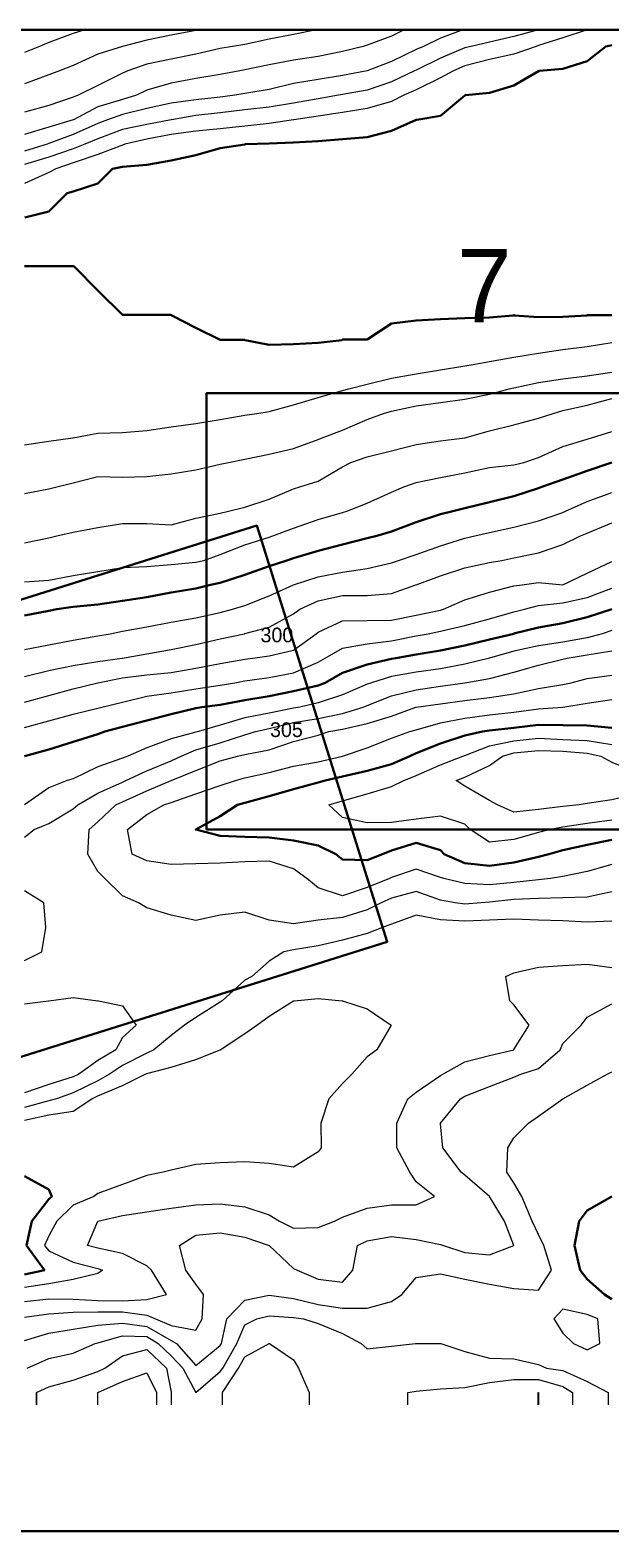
# Model space of a CAD drawing. Header units: inches. Extents: x 323 to 5487, y 274 to 1474.
# Drawn here: x 2577 to 2972, y 274 to 1296 of the extents above; entities that cross this region are included whole.
import ezdxf

# ---------------------------------------------------------------- set-up
doc = ezdxf.new("R2010")
doc.units = ezdxf.units.IN
doc.header["$MEASUREMENT"] = 0
doc.layers.add('N47E008', color=7, linetype='Continuous', lineweight=0, true_color=0x8b00a3)
doc.layers.add('Rahmen', color=7, linetype='Continuous')
doc.styles.get("Standard").update_dxf_attribs({"font": 'txt.shx', "height": 5})

msp = doc.modelspace()

# ---------------------------------------------------------------- linework, layer by layer
at = {"lineweight": 30}
for points in [[(410.2, 274.1), (5471.7, 274.1), (5487.2, 1296.3), (425.7, 1296.3)], [(2697, 751.9), (3117, 751.9), (3117, 1048.9), (2697, 1048.9)], [(2419.5, 549.6), (2820.2, 675.4), (2731.3, 958.8), (2330.6, 832.9)]]:
    msp.add_lwpolyline(points, close=True, dxfattribs=at)
at = {"layer": 'N47E008'}
for points in [[(2614.3, 1296.3), (2606.4, 1293.9), (2589.8, 1287.8), (2583.5, 1285.1), (2573.1, 1281)], [(2690.6, 1296.3), (2689.8, 1296), (2673.1, 1292.8), (2656.4, 1289.3), (2639.8, 1285.1), (2639.8, 1285.1), (2623.1, 1279.9), (2606.4, 1272.2), (2596.9, 1268.5), (2589.8, 1265.7), (2573.1, 1259.7)], [(2771.9, 1296.3), (2756.4, 1293.1), (2739.8, 1290), (2723.1, 1286.5), (2714.8, 1285.1), (2706.4, 1283.7), (2689.8, 1279.8), (2673.1, 1276.5), (2656.4, 1273), (2643.5, 1268.5), (2639.8, 1266.8), (2623.1, 1258.5), (2609.8, 1251.8), (2606.4, 1250.6), (2589.8, 1244.9), (2573.1, 1240.2)], [(2956.4, 1296.3), (2939.8, 1291), (2923.1, 1285.6), (2921.6, 1285.1), (2906.4, 1279.9), (2889.8, 1276.1), (2873.1, 1271.9), (2865.3, 1268.5), (2856.4, 1263.7), (2839.8, 1255.6), (2831.4, 1251.8), (2823.1, 1247.6), (2806.4, 1242.7), (2789.8, 1240), (2773.1, 1237.5), (2756.5, 1235.1), (2756.4, 1235.1), (2739.8, 1232.5), (2723.1, 1230.7), (2706.4, 1229), (2689.8, 1227.4), (2673.1, 1225.2), (2656.4, 1222), (2641.4, 1218.5), (2639.8, 1217.9), (2623.1, 1211.5), (2606.4, 1205.7), (2594.5, 1201.8), (2589.8, 1199.2), (2573.1, 1191.7)], [(2923.1, 1296.3), (2906.4, 1291.9), (2889.8, 1288), (2877.3, 1285.1), (2873.1, 1284.2), (2856.4, 1277.1), (2839.8, 1269), (2838.7, 1268.5), (2823.1, 1260.9), (2806.4, 1255.4), (2789.8, 1252.3), (2787, 1251.8), (2773.1, 1249.4), (2756.4, 1246.4), (2739.8, 1243.7), (2723.1, 1242), (2706.4, 1239.8), (2689.8, 1238.1), (2673.2, 1235.1), (2673.1, 1235.1), (2656.4, 1232), (2639.8, 1228.5), (2623.1, 1222.2), (2614.3, 1218.5), (2606.4, 1215.4), (2589.8, 1209.6), (2573.1, 1204.7)], [(2871.7, 1296.3), (2856.4, 1290.7), (2844.9, 1285.1), (2839.8, 1282.9), (2823.1, 1274.9), (2806.5, 1268.5), (2806.4, 1268.5), (2789.8, 1265.3), (2773.1, 1262.6), (2756.4, 1259.8), (2739.8, 1255.8), (2723.1, 1253.1), (2716.4, 1251.8), (2706.4, 1250.5), (2689.8, 1248.8), (2673.1, 1246.4), (2656.4, 1242.8), (2639.8, 1238.8), (2629.8, 1235.1), (2623.1, 1232.6), (2606.4, 1225.2), (2589.8, 1218.9), (2588.6, 1218.5), (2573.1, 1213.8)], [(2831.6, 1296.3), (2823.1, 1292), (2806.4, 1285.9), (2803.7, 1285.1), (2789.8, 1281.7), (2773.1, 1278.2), (2756.4, 1275.8), (2739.8, 1272.6), (2723.1, 1269.2), (2719.8, 1268.5), (2706.4, 1265.9), (2689.8, 1263.3), (2673.1, 1260.1), (2656.4, 1255.4), (2649.5, 1251.8), (2639.8, 1249), (2623.1, 1243.9), (2606.5, 1235.1), (2606.4, 1235.1), (2589.8, 1230.2), (2573.1, 1225.1)], [(2573.1, 1013.7), (2589.8, 1016.3), (2606.2, 1018.5), (2606.4, 1018.5), (2623.1, 1021.8), (2639.8, 1022.2), (2656.4, 1023.5), (2673.1, 1026), (2689.8, 1028.2), (2706.4, 1031), (2723.1, 1033.9), (2731.4, 1035.1), (2739.8, 1036.5), (2756.4, 1041.1), (2773.1, 1045.9), (2789.8, 1050.7), (2793.9, 1051.8), (2806.4, 1055.1), (2823.1, 1059.1), (2839.8, 1062.2), (2856.4, 1064.8), (2873.1, 1067.5), (2878.7, 1068.5), (2889.8, 1070.6), (2906.4, 1073.4), (2923.1, 1076.3), (2939.8, 1078.7), (2956.4, 1080.8), (2973.1, 1083.4)], [(2573.1, 980.6), (2589.8, 983.8), (2595.3, 985.1), (2606.4, 987.9), (2623.1, 992.1), (2639.8, 991.8), (2656.4, 992.3), (2673.1, 994.1), (2689.8, 996.7), (2706.4, 1000.5), (2712, 1001.8), (2723.1, 1004), (2739.8, 1007.4), (2756.4, 1011.2), (2773.1, 1017.4), (2775.9, 1018.5), (2789.8, 1023.7), (2806.4, 1031), (2817.6, 1035.1), (2823.1, 1036.8), (2839.8, 1040.4), (2856.4, 1042.6), (2873.1, 1044.8), (2889.8, 1048.3), (2903.1, 1051.8), (2906.4, 1052.6), (2923.1, 1056.2), (2939.8, 1058.8), (2956.4, 1060.8), (2973.1, 1063.3)], [(2573.1, 947), (2589.8, 950.5), (2595.3, 951.8), (2606.4, 954.4), (2623.1, 957.4), (2639.8, 960.1), (2656.4, 960.1), (2673.1, 959.4), (2689.8, 963.9), (2706.4, 967.2), (2712, 968.5), (2723.1, 971.3), (2739.8, 976.8), (2756.4, 983.9), (2760.6, 985.1), (2773.1, 989), (2789.8, 998.8), (2795.3, 1001.8), (2806.4, 1005.7), (2823.1, 1009.6), (2839.8, 1014), (2856.4, 1016.4), (2872.9, 1018.5), (2873.1, 1018.5), (2889.8, 1023.2), (2906.4, 1027.4), (2923.1, 1032), (2933.1, 1035.1), (2939.8, 1037.1), (2956.4, 1040.7), (2973.1, 1045.3)], [(2973.1, 709.4), (2956.4, 705.8), (2939.8, 705.3), (2923.1, 704.8), (2906.4, 704.1), (2889.8, 702.3), (2884.2, 701.8), (2873.1, 700.9), (2866.4, 701.8), (2856.4, 703.7), (2839.8, 709.6), (2823.1, 705.1), (2816, 701.8), (2806.4, 697), (2789.8, 691.9), (2773.1, 690), (2756.4, 687.5), (2739.8, 690.1), (2723.1, 695.6), (2706.4, 693.5), (2689.8, 689.9), (2673.1, 693.5), (2656.4, 698.5), (2650.9, 701.8), (2639.8, 706.6), (2627.9, 718.5), (2623.1, 723.2), (2616.2, 735.1), (2617.2, 751.8), (2623.1, 757), (2635.3, 768.5), (2639.8, 770.6), (2656.4, 778.2), (2673.1, 785.1), (2673.1, 785.2), (2689.8, 791.9), (2706.4, 798.5), (2718.3, 801.8), (2723.1, 802.9), (2739.8, 806.1), (2756.4, 811.7), (2773.1, 816.1), (2780.3, 818.5), (2789.8, 820.2), (2806.4, 823.9), (2823.1, 829), (2839.7, 835.1), (2839.8, 835.2), (2856.4, 837.5), (2873.1, 839.6), (2889.8, 841.7), (2906.4, 844.3), (2923.1, 847.8), (2939.8, 850.6), (2945.3, 851.8), (2956.4, 854.6), (2973.1, 856.9)], [(2973.1, 728), (2956.4, 723.2), (2939.8, 719.9), (2931.4, 718.5), (2923.1, 717.5), (2906.4, 715.7), (2889.8, 714.2), (2873.1, 715), (2858.8, 718.5), (2856.4, 719.2), (2839.8, 724.7), (2823.1, 719.2), (2821.6, 718.5), (2806.4, 712.3), (2789.8, 706.6), (2773.1, 712.1), (2765.5, 718.5), (2756.4, 725.1), (2739.8, 730.2), (2723.1, 729.9), (2706.4, 728.8), (2689.8, 728.5), (2673.1, 728), (2656.4, 730.4), (2646.4, 735.1), (2643.3, 751.8), (2656.4, 762), (2668.1, 768.5), (2673.1, 770.3), (2689.8, 776.2), (2706.4, 781.8), (2716.9, 785.1), (2723.1, 787.1), (2739.8, 790.7), (2756.4, 794.9), (2773.1, 797.9), (2789.7, 801.8), (2789.8, 801.8), (2806.4, 807.4), (2823.1, 813.9), (2835.6, 818.5), (2839.8, 819.7), (2856.4, 824.4), (2873.1, 827.7), (2889.8, 830), (2906.4, 831.7), (2923.1, 833.9), (2939.6, 835.1), (2939.8, 835.2), (2956.4, 837.8), (2973.1, 840.3)], [(2973.1, 758.2), (2956.4, 756), (2939.8, 753.5), (2931.4, 751.8), (2923.1, 749.8), (2906.4, 745.1), (2889.8, 743.1), (2876.7, 751.8), (2873.1, 755.4), (2856.4, 760.8), (2839.8, 758.8), (2823.1, 756.5), (2806.4, 756.3), (2789.8, 760.1), (2780.3, 768.5), (2789.8, 771.3), (2806.4, 776.1), (2823.1, 781), (2831.4, 785.1), (2839.8, 788.7), (2856.4, 795.9), (2871.6, 801.8), (2873.1, 802.3), (2889.8, 808.9), (2906.4, 812.3), (2923.1, 813.9), (2939.8, 813.2), (2956.4, 812.4), (2973.1, 809.7)], [(2573.1, 419.8), (2589.8, 422.1), (2606.4, 423.1), (2623.1, 423.4), (2639.8, 423.4), (2656.4, 421), (2662.3, 418.5), (2673.1, 414), (2689.8, 410.8), (2694.1, 418.5), (2695, 435.1), (2689.8, 442.3), (2683.1, 451.8), (2678.7, 468.5), (2689.8, 475.5), (2706.4, 477.2), (2723.1, 474.3), (2739.8, 468.5), (2739.8, 468.5), (2756.4, 452.8), (2758.8, 451.8), (2773.1, 445.6), (2789.8, 443.5), (2796.7, 451.8), (2799.8, 468.5), (2806.4, 471.8), (2823.1, 474.7), (2839.8, 472.5), (2856.4, 469.1), (2858.5, 468.5), (2873.1, 463.8), (2889.8, 462.1), (2906.4, 468.5), (2900.1, 485.1), (2889.8, 501.8), (2889.7, 501.8), (2873.1, 516.4), (2870.5, 518.5), (2858, 535.1), (2856.4, 551.4), (2856.4, 551.8), (2856.4, 551.9), (2870.1, 568.5), (2873.1, 570.3), (2889.8, 576.8), (2906.4, 583.1), (2911.2, 585.1), (2923.1, 589.1), (2937.9, 601.8), (2939.8, 606), (2952.3, 618.5), (2956.4, 624), (2973.1, 633.1)], [(2573.1, 403.8), (2589.8, 408.9), (2606.4, 411.6), (2623.1, 414.2), (2639.8, 415.7), (2656.4, 413.4), (2673.1, 403.8), (2676.7, 401.8), (2689.8, 386.8), (2706.4, 400.4), (2707.3, 401.8), (2711, 418.5), (2723.1, 431.4), (2739.8, 434.6), (2756.4, 432.5), (2773.1, 428.4), (2789.8, 425.9), (2806.4, 425.9), (2823.1, 430.5), (2830.1, 435.1), (2839.8, 446.8), (2856.4, 449.2), (2873.1, 445.7), (2889.8, 442.3), (2906.4, 439.3), (2923.1, 438.2), (2931.9, 451.8), (2926.7, 468.5), (2923.1, 476), (2918.8, 485.1), (2911.7, 501.8), (2906.4, 511.1), (2901.7, 518.5), (2902.3, 535.1), (2906.4, 541.8), (2916.4, 551.8), (2923.1, 556.6), (2939.7, 568.5), (2939.8, 568.5), (2956.4, 577.7), (2969.8, 585.1), (2973.1, 586.8)], [(2575, 385.1), (2589.8, 391.5), (2606.4, 395.1), (2621.3, 401.8), (2623.1, 402.3), (2639.8, 407), (2656.4, 406.6), (2664.3, 401.8), (2673.1, 393.5), (2680.9, 385.1), (2689.8, 368.5), (2706.4, 382.7), (2708.2, 385.1), (2717.7, 401.8), (2723.1, 414.6), (2731.4, 418.5), (2739.8, 420.7), (2756.4, 419.5), (2763.1, 418.5), (2773.1, 415.5), (2789.8, 408.5), (2802.3, 401.8), (2806.4, 398.1), (2823.1, 400), (2839.4, 401.8), (2839.8, 401.9), (2856.4, 401.9), (2856.6, 401.8), (2873.1, 396.3), (2889.8, 391.8), (2906.4, 391.4), (2923.1, 387.5), (2928.7, 385.1), (2939.8, 383.4), (2956.4, 375.8), (2970.5, 368.5), (2970.5, 360.1)], [(2707.9, 360.1), (2707.9, 368.5), (2718.8, 385.1), (2723.1, 392.7), (2739.7, 401.8), (2739.8, 401.8), (2739.9, 401.8), (2756.4, 390.7), (2759.8, 385.1), (2766.9, 368.5), (2766.9, 360.1)], [(2581.4, 368.5), (2581.4, 360.1), (2581.4, 368.5), (2589.8, 372.3), (2606.4, 376.8), (2623.1, 382.8), (2627.9, 385.1), (2639.8, 393.5), (2656.4, 397.6), (2669.9, 385.1), (2673.1, 368.6), (2673.1, 368.5), (2673.1, 360.1)], [(2623.1, 360.1), (2623.1, 368.5), (2623.1, 368.5), (2639.8, 375.9), (2656.4, 381.8), (2663, 368.5), (2663, 360.1)], [(2834.2, 360.1), (2834.2, 368.5), (2839.8, 369.4), (2856.4, 370.9), (2873.1, 371.9), (2889.8, 375.2), (2906.4, 377.2), (2923.1, 377.2), (2939.8, 372.4), (2946.3, 368.5), (2946.3, 360.1)], [(2923, 360.1), (2923, 368.5), (2923.1, 368.5), (2923.1, 368.5), (2923.1, 360.1)]]:
    msp.add_lwpolyline(points, dxfattribs=at)
at = {"layer": 'N47E008', "lineweight": 30}
for points in [[(2973.1, 1285.9), (2968.9, 1285.1), (2956.4, 1275.1), (2939.8, 1269.9), (2923.5, 1268.5), (2923.1, 1268.3), (2906.4, 1258.5), (2889.8, 1253.5), (2873.5, 1251.8), (2873.1, 1251.6), (2856.4, 1237.9), (2840.2, 1235.1), (2839.8, 1235.1), (2823.1, 1227.7), (2806.4, 1223.2), (2789.8, 1222), (2773.1, 1220.6), (2756.4, 1219.7), (2739.8, 1219), (2723.5, 1218.5), (2723.1, 1218.4), (2706.4, 1215.7), (2689.8, 1211.1), (2673.1, 1207.4), (2656.4, 1204.4), (2639.8, 1203), (2633.1, 1201.8), (2623.1, 1191.8), (2606.4, 1186.2), (2602.3, 1185.1), (2589.8, 1172.6), (2573.5, 1168.5)], [(2573.1, 1135.5), (2589.8, 1135.5), (2606.4, 1135.5), (2606.9, 1135.1), (2623.1, 1118.9), (2623.5, 1118.5), (2639.8, 1102.2), (2656.4, 1102.2), (2673.1, 1102.2), (2673.5, 1101.8), (2689.8, 1093.5), (2706.4, 1085.3), (2723.1, 1085.3), (2723.5, 1085.1), (2739.8, 1081.8), (2756.4, 1082.4), (2773.1, 1083.3), (2789.4, 1085.1), (2789.8, 1085.5), (2806.4, 1085.5), (2823.1, 1096.3), (2839.8, 1098.5), (2856.4, 1099.4), (2873.1, 1100), (2889.8, 1100.4), (2906, 1101.8), (2906.4, 1102), (2906.9, 1101.8), (2923.1, 1100.8), (2939.8, 1100.9), (2956, 1101.8), (2956.4, 1102), (2973.1, 1102)], [(2973.1, 744.7), (2956.4, 741.3), (2939.8, 737.7), (2930.3, 735.1), (2923.1, 733.2), (2906.4, 729.4), (2889.8, 727.1), (2873.1, 729), (2859, 735.1), (2856.4, 737.7), (2839.8, 742.7), (2823.1, 737.5), (2816.9, 735.1), (2806.4, 731), (2789.8, 731.3), (2785.2, 735.1), (2773.1, 740.9), (2756.4, 744.3), (2739.8, 746.3), (2723.1, 746.9), (2706.4, 747.5), (2689.8, 751.8), (2689.7, 751.8), (2689.8, 751.8), (2706.4, 760.9), (2718.3, 768.5), (2723.1, 769.9), (2739.8, 774.5), (2756.4, 779.3), (2773.1, 783.8), (2777.9, 785.1), (2789.8, 787.9), (2806.4, 791.8), (2823.1, 796.4), (2835.6, 801.8), (2839.8, 803.7), (2856.4, 810.4), (2873.1, 815.8), (2885, 818.5), (2889.8, 819.3), (2906.4, 821), (2923.1, 823.2), (2939.8, 822.9), (2956.4, 822.6), (2973.1, 821)], [(2973.1, 431.9), (2968.2, 435.1), (2956.4, 445.7), (2951.6, 451.8), (2947.6, 468.5), (2950.9, 485.1), (2956.4, 492.3), (2973, 501.8)]]:
    msp.add_lwpolyline(points, dxfattribs=at)
at = {"layer": 'N47E008'}
for points, elevation in [([(2573.1, 920.4), (2589.8, 921.6), (2606.4, 924.7), (2623.1, 927.4), (2639.8, 930.2), (2656.4, 931), (2673.1, 932.2), (2689.8, 933.8), (2695.3, 935.1), (2706.4, 939.1), (2723.1, 945.7), (2739.8, 951), (2742.2, 951.8), (2756.4, 957.1), (2773.1, 962.9), (2789.8, 967.6), (2792.6, 968.5), (2806.4, 974), (2823.1, 981.6), (2831.4, 985.1), (2839.8, 988.1), (2856.4, 991.6), (2873.1, 994.8), (2889.8, 998.3), (2906.4, 1000.2), (2913.1, 1001.8), (2923.1, 1005.1), (2939.8, 1012.6), (2956.4, 1017.6), (2959.2, 1018.5), (2973.1, 1022.9)], 294), ([(2573.1, 874.3), (2589.8, 877.6), (2606.4, 880.8), (2623.1, 883.7), (2631.4, 885.1), (2639.8, 886.8), (2656.4, 889.9), (2673.1, 893.1), (2689.8, 896), (2706.4, 899.6), (2714.8, 901.8), (2723.1, 904.4), (2739.8, 911), (2756.4, 918.5), (2756.4, 918.5), (2773.1, 923.8), (2789.8, 927.1), (2806.4, 929.6), (2823.1, 933.5), (2827.9, 935.1), (2839.8, 939.1), (2856.4, 945), (2873.1, 950.2), (2879.8, 951.8), (2889.8, 954.1), (2906.4, 957.6), (2923.1, 962), (2939.8, 967.7), (2941.6, 968.5), (2956.4, 975.1), (2973.1, 981.2)], 296), ([(2573.1, 856), (2589.8, 860.1), (2606.4, 863.5), (2623.1, 866.2), (2639.7, 868.5), (2639.8, 868.5), (2656.4, 871.4), (2673.1, 874.5), (2689.8, 877.9), (2706.4, 881.7), (2723, 885.1), (2723.1, 885.2), (2739.8, 889.5), (2756.4, 898.7), (2760.6, 901.8), (2773.1, 907.6), (2789.8, 911.1), (2806.4, 911.1), (2823.1, 912.6), (2839.7, 918.5), (2839.8, 918.5), (2856.4, 924.6), (2873.1, 930.1), (2889.8, 933.6), (2898.1, 935.1), (2906.4, 936.9), (2923.1, 940.3), (2939.8, 945.9), (2951.7, 951.8), (2956.4, 953.6), (2973.1, 960.6)], 297), ([(2573.1, 838.6), (2589.8, 843.1), (2606.4, 847.6), (2623, 851.8), (2623.1, 851.8), (2639.8, 855), (2656.4, 857.2), (2673.1, 858.7), (2689.8, 861.6), (2706.4, 864.9), (2723.1, 867.9), (2728.7, 868.5), (2739.8, 870), (2756.4, 874), (2771.8, 885.1), (2773.1, 886.1), (2789.8, 893.9), (2806.4, 894.2), (2823.1, 894.4), (2839.8, 897.8), (2856.4, 901.2), (2858.5, 901.8), (2873.1, 908.3), (2889.8, 913.5), (2906.4, 917.7), (2912, 918.5), (2923.1, 920), (2939.8, 918.5), (2956.4, 926.3), (2973.1, 934.4)], 298), ([(2573.1, 821.3), (2589.8, 825.8), (2606.4, 830.3), (2623.1, 834.4), (2625.9, 835.1), (2639.8, 838.6), (2656.4, 842.5), (2673.1, 844.8), (2689.8, 847.6), (2706.4, 850.2), (2716.4, 851.8), (2723.1, 853), (2739.8, 855.3), (2756.4, 858.6), (2773.1, 865.8), (2777.9, 868.5), (2789.8, 875.4), (2806.4, 878.2), (2823.1, 880.2), (2839.8, 883.6), (2848.1, 885.1), (2856.4, 886.9), (2873.1, 890.7), (2889.8, 895.3), (2906.4, 900), (2913.6, 901.8), (2923.1, 904.3), (2939.8, 906.2), (2956.4, 909.9), (2973.1, 916.2)], 299), ([(2973.1, 887.4), (2966.4, 885.1), (2956.4, 882.4), (2939.8, 879.3), (2923.1, 876.8), (2906.4, 873.2), (2889.8, 868.5), (2889.7, 868.5), (2873.1, 864.4), (2856.4, 861.3), (2839.8, 858.9), (2823.1, 856.1), (2809.5, 851.8), (2806.4, 850.7), (2789.8, 843.5), (2773.1, 838), (2760.6, 835.1), (2756.4, 834.4), (2739.8, 831), (2723.1, 827.9), (2706.4, 822.9), (2691.6, 818.5), (2689.8, 818), (2673.1, 813.5), (2656.4, 807.4), (2643.5, 801.8), (2639.8, 800.5), (2623.1, 794.4), (2606.4, 786.3), (2602.3, 785.1), (2589.8, 780.1), (2573.1, 768.5)], 301), ([(2573.1, 746.7), (2579.8, 751.8), (2589.8, 756), (2606.4, 765.8), (2609.4, 768.5), (2623.1, 776.5), (2639.8, 784.1), (2642.2, 785.1), (2656.4, 791.8), (2673.1, 798.6), (2679.8, 801.8), (2689.8, 806.1), (2706.4, 810.8), (2723.1, 816.3), (2730.5, 818.5), (2739.8, 820.6), (2756.4, 824.7), (2773.1, 827.4), (2789.8, 830.9), (2803.7, 835.1), (2806.4, 836.3), (2823.1, 842.9), (2839.8, 847), (2856.4, 849.4), (2873, 851.8), (2873.1, 851.8), (2889.8, 854.6), (2906.4, 858.9), (2923.1, 863.8), (2939.8, 867.8), (2942.6, 868.5), (2956.4, 870.8), (2973.1, 873.5)], 302), ([(2573.1, 662.5), (2585, 668.5), (2587.7, 685.1), (2586.4, 701.8), (2573.1, 710.1)], 302), ([(2973.1, 689.5), (2956.4, 688.6), (2939.8, 689.6), (2923.1, 690.1), (2906.4, 690.7), (2889.8, 690), (2873.1, 689.3), (2856.4, 690.3), (2839.8, 693.5), (2823.1, 687.4), (2816.9, 685.1), (2806.4, 681), (2789.8, 676.4), (2773.1, 672.6), (2756.4, 669.8), (2749.8, 668.5), (2739.8, 662.2), (2727.9, 651.8), (2723.1, 649.2), (2707.8, 635.1), (2706.4, 634.2), (2689.8, 623.7), (2682.1, 618.5), (2673.1, 611.6), (2661.2, 601.8), (2656.4, 599.6), (2639.8, 591.2), (2631.1, 585.1), (2623.1, 580.7), (2606.4, 572.4), (2594.9, 568.5), (2589.8, 567), (2573.1, 562.4)], 302), ([(2573.1, 430.4), (2589.8, 432.3), (2606.4, 431.9), (2623.1, 431.1), (2639.8, 430.8), (2656.4, 431.7), (2669.8, 435.1), (2659.6, 451.8), (2656.4, 454.7), (2639.8, 463.1), (2623.1, 466.8), (2616, 468.5), (2623.1, 485.1), (2623.1, 485.2), (2639.8, 488.9), (2656.4, 491.5), (2673.1, 493.9), (2689.8, 496.3), (2706.4, 496.8), (2723.1, 494.9), (2739.8, 489.3), (2746.9, 485.1), (2756.4, 480.4), (2773.1, 480.7), (2784.2, 485.1), (2789.8, 487.9), (2806.4, 494), (2823.1, 496.3), (2839.8, 496.3), (2852.3, 501.8), (2839.8, 511.8), (2835.6, 518.5), (2826.7, 535.1), (2826.7, 551.8), (2834.2, 568.5), (2839.8, 573), (2856.4, 584.2), (2858.1, 585.1), (2873.1, 593.5), (2889.8, 597.8), (2906.4, 601.8), (2906.4, 601.9), (2916.9, 618.5), (2906.4, 632.4), (2903.7, 635.1), (2900.9, 651.8), (2906.4, 654.2), (2923.1, 658.1), (2939.8, 659.3), (2956.4, 660.1), (2973.1, 657.9)], 302), ([(2573.1, 633.2), (2589.6, 635.1), (2589.8, 635.2), (2606.4, 637.5), (2623.1, 635.2), (2623.5, 635.1), (2639.8, 631.8), (2649.3, 618.5), (2639.8, 610.1), (2635.3, 601.8), (2623.1, 594.5), (2610.1, 585.1), (2606.4, 583.4), (2589.8, 578.2), (2573.1, 572.4)], 303), ([(2573.1, 553.8), (2589.8, 557.5), (2606.4, 559.9), (2619.1, 568.5), (2623.1, 570.5), (2639.8, 577.4), (2655.3, 585.1), (2656.4, 585.7), (2673.1, 589.9), (2689.8, 595.1), (2706.4, 601.8), (2706.5, 601.8), (2723.1, 612.9), (2731.4, 618.5), (2739.8, 624.7), (2756.4, 635.1), (2756.9, 635.1), (2773.1, 636.8), (2789.4, 635.1), (2789.8, 635.1), (2806.4, 629.6), (2822.9, 618.5), (2813.1, 601.8), (2806.4, 597), (2796, 585.1), (2789.8, 578.9), (2780.5, 568.5), (2775, 551.8), (2775.2, 535.1), (2773.1, 532.4), (2756.4, 521.8), (2739.8, 524.4), (2723.1, 525.6), (2706.4, 524.9), (2689.8, 523.6), (2673.1, 519.8), (2667.6, 518.5), (2656.4, 516.1), (2639.8, 510.1), (2623.1, 503.9), (2620.3, 501.8), (2606.4, 495.9), (2595.3, 485.1), (2589.8, 475.1), (2586.8, 468.5), (2589.8, 465), (2606.4, 457.2), (2623.1, 452.9), (2626.4, 451.8), (2623.1, 449.4), (2606.4, 445.4), (2589.8, 442.5), (2573.1, 440)], 301)]:
    msp.add_lwpolyline(points, dxfattribs=dict(at, elevation=elevation))
at = {"layer": 'N47E008', "lineweight": 30}
for points, elevation in [([(2573.1, 897.6), (2589.8, 900.8), (2595.3, 901.8), (2606.4, 903.4), (2623.1, 905), (2639.8, 907.6), (2656.4, 910.1), (2673.1, 913.2), (2689.8, 916), (2699.8, 918.5), (2706.4, 919.9), (2723.1, 925.3), (2739.8, 931.2), (2751.7, 935.1), (2756.4, 936.7), (2773.1, 941.5), (2789.8, 946), (2806.4, 950.1), (2813.1, 951.8), (2823.1, 954.7), (2839.8, 961.2), (2856.4, 966.6), (2864.8, 968.5), (2873.1, 970.6), (2889.8, 974.7), (2906.4, 978.9), (2923.1, 984.2), (2925.5, 985.1), (2939.8, 990.1), (2956.4, 996), (2973.1, 1001.8)], 295), ([(2573.1, 801.8), (2589.8, 806.2), (2606.4, 811.5), (2623.1, 816.7), (2627.9, 818.5), (2639.8, 821.8), (2656.4, 826.1), (2673.1, 830.3), (2689.8, 834.5), (2693.9, 835.1), (2706.4, 836.8), (2723.1, 839.8), (2739.8, 842.5), (2756.4, 846.1), (2773.1, 849.9), (2777.9, 851.8), (2789.8, 858.5), (2806.4, 864.2), (2823.1, 868), (2825.9, 868.5), (2839.8, 871), (2856.4, 873.7), (2873.1, 877.1), (2889.8, 881.1), (2906.4, 885.1), (2906.4, 885.2), (2923.1, 889.3), (2939.8, 892.3), (2956.4, 896.4), (2973.1, 901.8)], 300), ([(2573.1, 448.7), (2586.7, 451.8), (2574.6, 468.5), (2578.2, 485.1), (2589.8, 500), (2591.7, 501.8), (2589.8, 506.6), (2573.1, 515.7)], 300)]:
    msp.add_lwpolyline(points, dxfattribs=dict(at, elevation=elevation))
at = {"layer": 'N47E008'}
for points in [[(2950.9, 768.5), (2939.8, 767.4), (2923.1, 765.4), (2906.4, 763.7), (2895.3, 768.5), (2889.8, 771.6), (2873.1, 781.4), (2867.1, 785.1), (2873.1, 787.5), (2889.8, 795.5), (2898.7, 801.8), (2906.4, 804.1), (2923.1, 805.7), (2939.8, 805.1), (2956.4, 803.8), (2965.5, 801.8), (2973.1, 797.6), (2989.8, 790.9), (3006.4, 785.7), (3008.5, 785.1), (3006.4, 783.8), (2989.8, 775.8), (2973.1, 772), (2956.4, 769.5)], [(2956.4, 397.4), (2964.8, 401.8), (2963.6, 418.5), (2956.4, 421.6), (2939.8, 425.1), (2933.7, 418.5), (2939.8, 408.9), (2946.9, 401.8)]]:
    msp.add_lwpolyline(points, close=True, dxfattribs=at)

# ---------------------------------------------------------------- texts
at = {"layer": 'Rahmen', "char_height": 50, "attachment_point": 1}
for s, insert in [(' {\\fMangal|b0|i0|c0|p18;7}', (2823.1, 1147.1)), (' {\\fMangal|b0|i0|c0|p18;\\H0.2x;300}', (2689.3, 889.3)), (' {\\fMangal|b0|i0|c0|p18;\\H0.2x;305}', (2695.8, 824.8))]:
    msp.add_mtext_dynamic_manual_height_columns(s, width=423.062, gutter_width=1, heights=[0], dxfattribs=dict(at, insert=insert))

doc.saveas('drawing.dxf')
